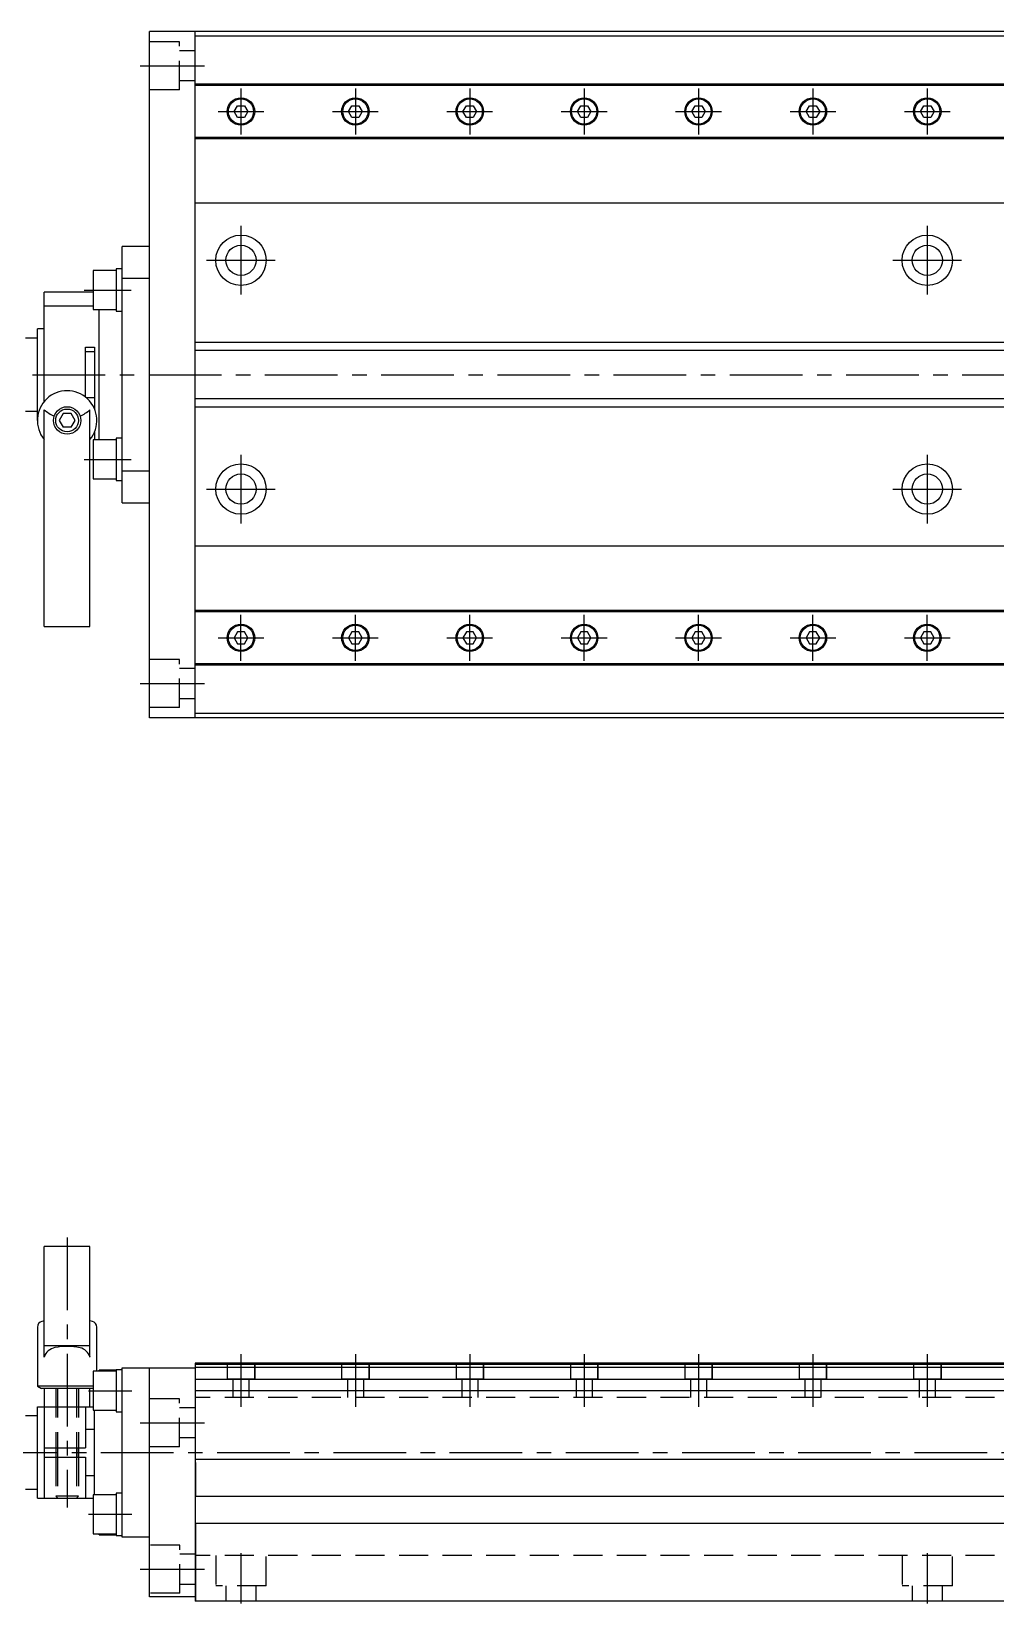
# Model space of a CAD drawing. Extents: x -2 to 808, y -8 to 361.
# Drawn here: x 300.2 to 511, y 17 to 360.5 of the extents above; entities that cross this region are included whole.
import ezdxf

# ---------------------------------------------------------------- set-up
doc = ezdxf.new("R2010")
doc.units = 0
doc.header["$LTSCALE"] = 0.5
doc.linetypes.add('CENTER', pattern=[50.8, 31.75, -6.35, 6.35, -6.35])
doc.linetypes.add('DASHED', pattern=[19.05, 12.7, -6.35])
for name, color, linetype in [('MSM_CENTER', 1, 'CENTER'), ('MSM_CONTINUOUS', 7, 'CONTINUOUS'), ('MSM_DASHED', 4, 'DASHED'), ('MSM_NARROW', 5, 'CONTINUOUS')]:
    doc.layers.add(name, color=color, linetype=linetype)

msp = doc.modelspace()

# ---------------------------------------------------------------- linework, layer by layer
at = {"layer": 'MSM_CENTER'}
for p, q in [((324.04, 353.02), (338.04, 353.02)), ((346.04, 348.02), (346.04, 338.02)), ((371.04, 348.02), (371.04, 338.02)), ((396.04, 348.02), (396.04, 338.02)), ((421.04, 348.02), (421.04, 338.02)), ((446.04, 348.02), (446.04, 338.02)), ((471.04, 348.02), (471.04, 338.02)), ((496.04, 348.02), (496.04, 338.02)), ((341.04, 343.02), (351.04, 343.02)), ((366.04, 343.02), (376.04, 343.02)), ((391.04, 343.02), (401.04, 343.02)), ((416.04, 343.02), (426.04, 343.02)), ((441.04, 343.02), (451.04, 343.02)), ((466.04, 343.02), (476.04, 343.02)), ((491.04, 343.02), (501.04, 343.02)), ((346.04, 318.02), (346.04, 303.02)), ((496.04, 318.02), (496.04, 303.02)), ((338.54, 310.52), (353.54, 310.52)), ((488.54, 310.52), (503.54, 310.52)), ((311.74, 304.02), (322.04, 304.02)), ((224.29, 285.52), (808.04, 285.52)), ((346.04, 268.02), (346.04, 253.02)), ((496.04, 268.02), (496.04, 253.02)), ((311.74, 267.02), (322.04, 267.02)), ((338.54, 260.52), (353.54, 260.52)), ((488.54, 260.52), (503.54, 260.52)), ((346.04, 223.02), (346.04, 233.02)), ((371.04, 223.02), (371.04, 233.02)), ((396.04, 223.02), (396.04, 233.02)), ((421.04, 223.02), (421.04, 233.02)), ((446.04, 223.02), (446.04, 233.02)), ((471.04, 223.02), (471.04, 233.02)), ((496.04, 223.02), (496.04, 233.02)), ((341.04, 228.02), (351.04, 228.02)), ((366.04, 228.02), (376.04, 228.02)), ((391.04, 228.02), (401.04, 228.02)), ((416.04, 228.02), (426.04, 228.02)), ((441.04, 228.02), (451.04, 228.02)), ((466.04, 228.02), (476.04, 228.02)), ((491.04, 228.02), (501.04, 228.02)), ((324.04, 218.02), (338.04, 218.02)), ((308.04, 97), (308.04, 38)), ((346.04, 71.5), (346.04, 60)), ((371.04, 71.5), (371.04, 60)), ((396.04, 71.5), (396.04, 60)), ((421.04, 71.5), (421.04, 60)), ((446.04, 71.5), (446.04, 60)), ((471.04, 71.5), (471.04, 60)), ((496.04, 71.5), (496.04, 60)), ((312.74, 63.5), (322.19, 63.5)), ((324.04, 56.5), (338.04, 56.5)), ((264.64, 50), (808.04, 50)), ((312.74, 36.5), (322.19, 36.5)), ((346.04, 28), (346.04, 17)), ((496.04, 28), (496.04, 17)), ((324.04, 24.5), (338.09, 24.5))]:
    msp.add_line(p, q, dxfattribs=at)
at = {"layer": 'MSM_CONTINUOUS'}
for p, q in [((336.04, 360.52), (326.04, 360.52)), ((326.04, 210.52), (326.04, 360.52)), ((336.04, 210.52), (336.04, 360.52)), ((336.04, 360.47), (336.09, 360.47)), ((521.04, 359.52), (336.04, 359.52)), ((806.04, 360.52), (336.09, 360.52)), ((336.09, 360.52), (336.09, 360.47)), ((521.04, 349.02), (336.04, 349.02)), ((521.04, 348.72), (336.04, 348.72)), ((344.56, 343.02), (345.3, 344.3)), ((345.3, 344.3), (346.78, 344.3)), ((346.78, 344.3), (347.52, 343.02)), ((369.56, 343.02), (370.3, 344.3)), ((370.3, 344.3), (371.78, 344.3)), ((371.78, 344.3), (372.52, 343.02)), ((394.56, 343.02), (395.3, 344.3)), ((395.3, 344.3), (396.78, 344.3)), ((396.78, 344.3), (397.52, 343.02)), ((419.56, 343.02), (420.3, 344.3)), ((420.3, 344.3), (421.78, 344.3)), ((421.78, 344.3), (422.52, 343.02)), ((444.56, 343.02), (445.3, 344.3)), ((445.3, 344.3), (446.78, 344.3)), ((446.78, 344.3), (447.52, 343.02)), ((469.56, 343.02), (470.3, 344.3)), ((470.3, 344.3), (471.78, 344.3)), ((471.78, 344.3), (472.52, 343.02)), ((494.56, 343.02), (495.3, 344.3)), ((495.3, 344.3), (496.78, 344.3)), ((496.78, 344.3), (497.52, 343.02)), ((345.3, 341.74), (344.56, 343.02)), ((346.78, 341.74), (345.3, 341.74)), ((347.52, 343.02), (346.78, 341.74)), ((370.3, 341.74), (369.56, 343.02)), ((371.78, 341.74), (370.3, 341.74)), ((372.52, 343.02), (371.78, 341.74)), ((395.3, 341.74), (394.56, 343.02)), ((396.78, 341.74), (395.3, 341.74)), ((397.52, 343.02), (396.78, 341.74)), ((420.3, 341.74), (419.56, 343.02)), ((421.78, 341.74), (420.3, 341.74)), ((422.52, 343.02), (421.78, 341.74)), ((445.3, 341.74), (444.56, 343.02)), ((446.78, 341.74), (445.3, 341.74)), ((447.52, 343.02), (446.78, 341.74)), ((470.3, 341.74), (469.56, 343.02)), ((471.78, 341.74), (470.3, 341.74)), ((472.52, 343.02), (471.78, 341.74)), ((495.3, 341.74), (494.56, 343.02)), ((496.78, 341.74), (495.3, 341.74)), ((497.52, 343.02), (496.78, 341.74)), ((521.04, 337.32), (336.04, 337.32)), ((521.04, 337.02), (336.04, 337.02)), ((521.04, 323.02), (336.04, 323.02)), ((326.04, 313.52), (320.04, 313.52)), ((320.04, 257.52), (320.04, 313.52)), ((313.74, 308.27), (313.74, 299.77)), ((318.74, 308.27), (313.74, 308.27)), ((318.74, 308.62), (318.74, 299.42)), ((320.04, 308.62), (318.74, 308.62)), ((326.04, 306.54), (320.04, 306.54)), ((303.04, 279.67), (303.04, 303.52)), ((313.74, 303.52), (303.04, 303.52)), ((313.74, 300.49), (303.04, 300.49)), ((313.74, 299.77), (318.74, 299.77)), ((315.04, 271.27), (315.04, 299.77)), ((318.74, 299.42), (320.04, 299.42)), ((301.54, 275.52), (301.54, 295.52)), ((303.04, 295.52), (301.54, 295.52)), ((301.54, 293.52), (298.94, 293.52)), ((521.04, 292.52), (336.04, 292.52)), ((312.04, 291.52), (314.04, 291.52)), ((312.04, 280.65), (312.04, 291.52)), ((314.04, 290.52), (312.04, 290.52)), ((314.04, 291.52), (314.04, 278.02)), ((312.2, 280.52), (314.04, 280.52)), ((336.04, 278.52), (521.04, 278.52)), ((298.94, 277.52), (301.54, 277.52)), ((303.04, 230.52), (303.04, 277.86)), ((307.18, 277.02), (306.31, 275.52)), ((306.31, 275.52), (307.18, 274.02)), ((308.91, 277.02), (307.18, 277.02)), ((309.77, 275.52), (308.91, 277.02)), ((308.91, 274.02), (309.77, 275.52)), ((313.04, 230.52), (313.04, 277.86)), ((308.91, 274.02), (307.18, 274.02)), ((314.04, 273.02), (314.04, 271.27)), ((318.74, 271.62), (318.74, 262.42)), ((320.04, 271.62), (318.74, 271.62)), ((313.74, 271.27), (313.74, 262.77)), ((318.74, 271.27), (313.74, 271.27)), ((313.74, 262.77), (318.74, 262.77)), ((318.74, 262.42), (320.04, 262.42)), ((320.04, 264.5), (326.04, 264.5)), ((320.04, 257.52), (326.04, 257.52)), ((521.04, 248.02), (336.04, 248.02)), ((521.04, 234.02), (336.04, 234.02)), ((521.04, 233.72), (336.04, 233.72)), ((303.04, 230.52), (313.04, 230.52)), ((345.3, 229.3), (344.56, 228.02)), ((344.56, 228.02), (345.3, 226.74)), ((346.78, 229.3), (345.3, 229.3)), ((345.3, 226.74), (346.78, 226.74)), ((347.52, 228.02), (346.78, 229.3)), ((346.78, 226.74), (347.52, 228.02)), ((370.3, 229.3), (369.56, 228.02)), ((369.56, 228.02), (370.3, 226.74)), ((371.78, 229.3), (370.3, 229.3)), ((370.3, 226.74), (371.78, 226.74)), ((372.52, 228.02), (371.78, 229.3)), ((371.78, 226.74), (372.52, 228.02)), ((395.3, 229.3), (394.56, 228.02)), ((394.56, 228.02), (395.3, 226.74)), ((396.78, 229.3), (395.3, 229.3)), ((395.3, 226.74), (396.78, 226.74)), ((397.52, 228.02), (396.78, 229.3)), ((396.78, 226.74), (397.52, 228.02)), ((420.3, 229.3), (419.56, 228.02)), ((419.56, 228.02), (420.3, 226.74)), ((421.78, 229.3), (420.3, 229.3)), ((420.3, 226.74), (421.78, 226.74)), ((422.52, 228.02), (421.78, 229.3)), ((421.78, 226.74), (422.52, 228.02)), ((445.3, 229.3), (444.56, 228.02)), ((444.56, 228.02), (445.3, 226.74)), ((446.78, 229.3), (445.3, 229.3)), ((445.3, 226.74), (446.78, 226.74)), ((447.52, 228.02), (446.78, 229.3)), ((446.78, 226.74), (447.52, 228.02)), ((470.3, 229.3), (469.56, 228.02)), ((469.56, 228.02), (470.3, 226.74)), ((471.78, 229.3), (470.3, 229.3)), ((470.3, 226.74), (471.78, 226.74)), ((472.52, 228.02), (471.78, 229.3)), ((471.78, 226.74), (472.52, 228.02)), ((495.3, 229.3), (494.56, 228.02)), ((494.56, 228.02), (495.3, 226.74)), ((496.78, 229.3), (495.3, 229.3)), ((495.3, 226.74), (496.78, 226.74)), ((497.52, 228.02), (496.78, 229.3)), ((496.78, 226.74), (497.52, 228.02)), ((521.04, 222.32), (336.04, 222.32)), ((521.04, 222.02), (336.04, 222.02)), ((336.04, 210.52), (326.04, 210.52)), ((521.04, 211.52), (336.04, 211.52)), ((336.09, 210.57), (336.04, 210.57)), ((336.09, 210.57), (336.09, 210.52)), ((806.04, 210.52), (336.09, 210.52)), ((303.04, 70.86), (303.04, 95)), ((313.04, 95), (303.04, 95)), ((313.04, 70.86), (313.04, 95)), ((301.54, 77.37), (301.54, 64.5)), ((314.54, 67.75), (314.54, 77.37)), ((303.04, 73.42), (313.04, 73.42)), ((524.59, 69.5), (336.04, 69.5)), ((336.04, 69.5), (336.04, 17.5)), ((524.59, 69.2), (336.04, 69.2)), ((318.74, 67.75), (313.74, 67.75)), ((313.74, 67.75), (313.74, 59.25)), ((315.04, 67.75), (315.04, 68)), ((318.74, 68), (315.04, 68)), ((320.04, 68.1), (318.74, 68.1)), ((318.74, 68.1), (318.74, 58.9)), ((320.04, 68.5), (336.04, 68.5)), ((320.04, 31.5), (320.04, 68.5)), ((326.04, 18.5), (326.04, 68.5)), ((524.09, 68.55), (336.04, 68.55)), ((524.09, 65.95), (336.04, 65.95)), ((313.74, 64.5), (301.54, 64.5)), ((301.54, 64.5), (302.41, 64)), ((313.68, 64), (302.41, 64)), ((303.04, 64), (303.04, 40)), ((313.04, 60), (313.04, 64)), ((313.68, 64), (313.74, 64.04)), ((806.04, 63.5), (336.04, 63.5)), ((301.54, 60), (313.74, 60)), ((301.54, 40), (301.54, 60)), ((312.04, 60), (312.04, 51)), ((313.74, 59.25), (318.74, 59.25)), ((314.04, 40.75), (314.04, 59.25)), ((318.74, 58.9), (320.04, 58.9)), ((301.54, 58), (298.94, 58)), ((314.04, 55), (312.04, 55)), ((303.04, 51), (312.04, 51)), ((303.04, 49), (312.04, 49)), ((305.54, 51), (305.54, 49)), ((305.54, 51), (305.54, 49)), ((310.54, 49), (310.54, 51)), ((310.54, 51), (310.54, 49)), ((312.04, 49), (312.04, 40)), ((806.04, 48.5), (336.04, 48.5)), ((312.04, 45), (314.04, 45)), ((336.09, 47.81), (336.04, 47.81)), ((336.09, 47.81), (336.09, 40.5)), ((298.94, 42), (301.54, 42)), ((301.54, 40), (313.74, 40)), ((318.74, 40.75), (313.74, 40.75)), ((313.74, 40.75), (313.74, 32.25)), ((320.04, 41.1), (318.74, 41.1)), ((318.74, 41.1), (318.74, 31.9)), ((336.04, 40.5), (806.04, 40.5)), ((806.04, 34.5), (336.04, 34.5)), ((336.09, 34.5), (336.09, 17.5)), ((313.74, 32.25), (318.74, 32.25)), ((315.04, 32), (315.04, 32.25)), ((315.04, 32), (318.74, 32)), ((318.74, 31.9), (320.04, 31.9)), ((326.04, 31.5), (320.04, 31.5)), ((336.04, 18.5), (326.04, 18.5)), ((806.04, 17.5), (336.04, 17.5))]:
    msp.add_line(p, q, dxfattribs=at)
for centre, radius in [((346.04, 343.02), 3), ((346.04, 343.02), 2.75), ((371.04, 343.02), 3), ((371.04, 343.02), 2.75), ((396.04, 343.02), 3), ((396.04, 343.02), 2.75), ((421.04, 343.02), 3), ((421.04, 343.02), 2.75), ((446.04, 343.02), 3), ((446.04, 343.02), 2.75), ((471.04, 343.02), 3), ((471.04, 343.02), 2.75), ((496.04, 343.02), 3), ((496.04, 343.02), 2.75), ((346.04, 310.52), 5.5), ((346.04, 310.52), 3.3), ((496.04, 310.52), 5.5), ((496.04, 310.52), 3.3), ((308.04, 275.52), 3), ((308.04, 275.52), 2.5), ((346.04, 260.52), 5.5), ((496.04, 260.52), 5.5), ((346.04, 260.52), 3.3), ((496.04, 260.52), 3.3), ((346.04, 228.02), 3), ((346.04, 228.02), 2.75), ((371.04, 228.02), 3), ((371.04, 228.02), 2.75), ((396.04, 228.02), 3), ((396.04, 228.02), 2.75), ((421.04, 228.02), 3), ((421.04, 228.02), 2.75), ((446.04, 228.02), 3), ((446.04, 228.02), 2.75), ((471.04, 228.02), 3), ((471.04, 228.02), 2.75), ((496.04, 228.02), 3), ((496.04, 228.02), 2.75)]:
    msp.add_circle(centre, radius, dxfattribs=at)
for centre, radius, start, end in [((308.04, 275.52), 6.5, 320.2849, 219.7151), ((307.9, 283.13), 7.17, 227.3401, 247.8909), ((308.18, 283.13), 7.17, 292.1091, 312.6599), ((302.84, 77.37), 1.3, 104.5706, 180), ((308.04, 57.36), 21.97, 103.1548, 104.5706), ((308.04, 57.36), 21.97, 75.4294, 76.8452), ((313.24, 77.37), 1.3, 0, 75.4294), ((305.94, 69.96), 3.03, 100.8084, 162.7136), ((308.02, 59.7), 13.5, 77.7627, 101.3139), ((310.21, 70.01), 2.96, 16.691, 76.8786)]:
    msp.add_arc(centre, radius, start, end, dxfattribs=at)
at = {"layer": 'MSM_DASHED'}
for p, q in [((332.57, 358.27), (325.97, 358.27)), ((332.57, 347.77), (332.57, 358.27)), ((335.97, 356.32), (332.57, 356.32)), ((332.57, 347.77), (325.97, 347.77)), ((335.97, 349.72), (332.57, 349.72)), ((332.57, 223.27), (325.97, 223.27)), ((332.57, 212.77), (332.57, 223.27)), ((335.97, 221.32), (332.57, 221.32)), ((335.97, 214.72), (332.57, 214.72)), ((332.57, 212.77), (325.97, 212.77)), ((343.04, 69.5), (343.04, 66)), ((343.04, 69.5), (343.04, 66)), ((349.04, 66), (349.04, 69.5)), ((349.04, 69.5), (349.04, 66)), ((368.04, 69.5), (368.04, 66)), ((368.04, 69.5), (368.04, 66)), ((374.04, 66), (374.04, 69.5)), ((374.04, 69.5), (374.04, 66)), ((393.04, 69.5), (393.04, 66)), ((393.04, 69.5), (393.04, 66)), ((399.04, 66), (399.04, 69.5)), ((399.04, 69.5), (399.04, 66)), ((418.04, 69.5), (418.04, 66)), ((418.04, 69.5), (418.04, 66)), ((424.04, 66), (424.04, 69.5)), ((424.04, 69.5), (424.04, 66)), ((443.04, 69.5), (443.04, 66)), ((443.04, 69.5), (443.04, 66)), ((449.04, 66), (449.04, 69.5)), ((449.04, 69.5), (449.04, 66)), ((468.04, 69.5), (468.04, 66)), ((468.04, 69.5), (468.04, 66)), ((474.04, 66), (474.04, 69.5)), ((474.04, 69.5), (474.04, 66)), ((493.04, 69.5), (493.04, 66)), ((493.04, 69.5), (493.04, 66)), ((499.04, 66), (499.04, 69.5)), ((499.04, 69.5), (499.04, 66)), ((349.04, 66), (343.04, 66)), ((344.29, 66), (344.29, 62)), ((347.79, 66), (347.79, 62)), ((374.04, 66), (368.04, 66)), ((369.29, 66), (369.29, 62)), ((372.79, 66), (372.79, 62)), ((399.04, 66), (393.04, 66)), ((394.29, 66), (394.29, 62)), ((397.79, 66), (397.79, 62)), ((424.04, 66), (418.04, 66)), ((419.29, 66), (419.29, 62)), ((422.79, 66), (422.79, 62)), ((449.04, 66), (443.04, 66)), ((444.29, 66), (444.29, 62)), ((447.79, 66), (447.79, 62)), ((474.04, 66), (468.04, 66)), ((469.29, 66), (469.29, 62)), ((472.79, 66), (472.79, 62)), ((499.04, 66), (493.04, 66)), ((494.29, 66), (494.29, 62)), ((497.79, 66), (497.79, 62)), ((305.54, 64), (305.54, 51)), ((305.97, 64), (305.97, 51)), ((310.11, 64), (310.11, 51)), ((310.54, 64), (310.54, 51)), ((806.04, 62), (336.04, 62)), ((332.57, 61.75), (325.97, 61.75)), ((332.57, 51.25), (332.57, 61.75)), ((335.97, 59.8), (332.57, 59.8)), ((335.97, 53.2), (332.57, 53.2)), ((305.54, 49), (305.54, 40)), ((305.97, 49), (305.97, 40)), ((310.11, 49), (310.11, 40)), ((310.54, 49), (310.54, 40)), ((332.57, 51.25), (325.97, 51.25)), ((310.54, 40.43), (305.54, 40.43)), ((305.54, 40.43), (305.97, 40)), ((310.11, 40), (310.54, 40.43)), ((332.64, 29.75), (326.04, 29.75)), ((332.64, 19.25), (332.64, 29.75)), ((336.04, 27.8), (332.64, 27.8)), ((806.04, 27.5), (336.04, 27.5)), ((340.54, 27.5), (340.54, 20.9)), ((351.54, 20.9), (351.54, 27.5)), ((490.54, 27.5), (490.54, 20.9)), ((501.54, 20.9), (501.54, 27.5)), ((336.04, 21.2), (332.64, 21.2)), ((351.54, 20.9), (340.54, 20.9)), ((342.74, 20.9), (342.74, 17.5)), ((349.34, 17.5), (349.34, 20.9)), ((501.54, 20.9), (490.54, 20.9)), ((492.74, 20.9), (492.74, 17.5)), ((499.34, 17.5), (499.34, 20.9)), ((332.64, 19.25), (326.04, 19.25)), ((336.09, 18.55), (336.04, 18.55))]:
    msp.add_line(p, q, dxfattribs=at)
at = {"layer": 'MSM_NARROW'}
for p, q in [((521.04, 290.77), (336.04, 290.77)), ((521.04, 280.27), (336.04, 280.27)), ((305.97, 51), (305.97, 49)), ((310.11, 51), (310.11, 49))]:
    msp.add_line(p, q, dxfattribs=at)

doc.saveas('drawing.dxf')
